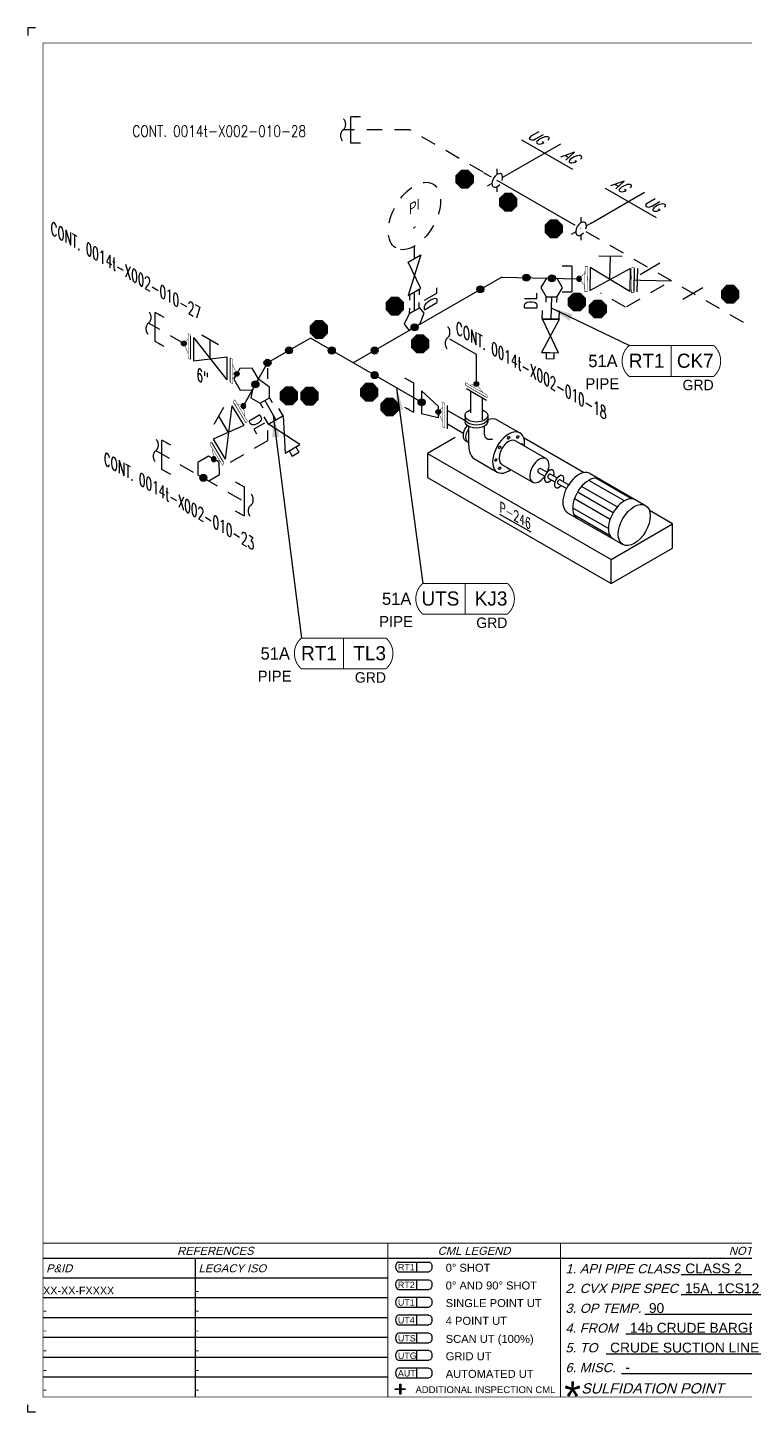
# Model space of a CAD drawing. Header units: inches. Extents: x 0.1 to 17.4, y 0.1 to 11.4.
# Drawn here: x 0.12 to 5.95, y 0.12 to 11.37 of the extents above; entities that cross this region are included whole.
import ezdxf
from ezdxf.enums import TextEntityAlignment as Align

# ---------------------------------------------------------------- set-up
doc = ezdxf.new("R2010")
doc.units = ezdxf.units.IN
doc.header["$MEASUREMENT"] = 0
doc.linetypes.add('HIDDEN', pattern=[0.375, 0.25, -0.125])
doc.linetypes.add('HIDDEN2', pattern=[0.1875, 0.125, -0.0625])
for name, color, linetype in [('3', 1, 'Continuous'), ('BORDER', 3, 'Continuous'), ('BORDERTEXT', 7, 'Continuous'), ('COMP', 1, 'Continuous'), ('Continuation', 7, 'Continuous'), ('DL', 20, 'Continuous'), ('EQUIP', 131, 'Continuous'), ('EQUIP-ANNO', 150, 'Continuous'), ('FITTINGS', 4, 'Continuous'), ('PART_PCML', 7, 'Continuous'), ('PART_SelectedCML_RT', 132, 'Continuous'), ('PART_SelectedCML_UT', 132, 'Continuous'), ('PIPE-ANNO', 150, 'HIDDEN2'), ('TEXT', 7, 'Continuous'), ('UNAS.PIPE', 251, 'Continuous'), ('WELD POINTS', 41, 'Continuous'), ('Welds', 7, 'Continuous')]:
    doc.layers.add(name, color=color, linetype=linetype)
doc.layers.add('PIPE', color=7, linetype='Continuous', lineweight=30)
doc.styles.add('CMLPAS', font='')
doc.styles.add('FEASStandard', font='arial.ttf')
doc.styles.add('ISO00', font='romand.shx', dxfattribs={"width": 0.85, "height": 0.05})
doc.styles.add('ISO30', font='simplex.shx', dxfattribs={"width": 0.85, "oblique": 30, "height": 0.075})
doc.styles.add('PART_Standard', font='romans', dxfattribs={"width": 0.8, "height": 0.09})
doc.styles.add('Richmond', font='arial.ttf')
doc.styles.add('SIMPLEX', font='ROMANS')
doc.styles.get("Standard").update_dxf_attribs({"font": 'arial.ttf'})
doc.styles.get('CMLPAS').set_extended_font_data('Cordia New')
doc.dimstyles.new('Richmond', dxfattribs={"dimtxt": 0.18, "dimasz": 0.18, "dimexe": 0.18, "dimexo": 0.0625, "dimgap": 0.09, "dimtad": 0, "dimtih": 1, "dimtoh": 1, "dimdec": 4, "dimzin": 0, "dimdsep": 46, "dimtxsty": 'Richmond', "dimcen": 0.09, "dimadec": 0, "dimazin": 0, "dimtfac": 1, "dimtdec": 4, "dimtofl": 0, "dimtmove": 0, "dimatfit": 3, "dimfxl": 1, "dimtolj": 1, "dimtzin": 0, "dimarcsym": 0})
doc.dimstyles.get("Standard").update_dxf_attribs({"dimtxt": 0.18, "dimasz": 0.18, "dimexe": 0.18, "dimexo": 0.0625, "dimgap": 0.09, "dimtad": 0, "dimtih": 1, "dimtoh": 1, "dimdec": 4, "dimzin": 0, "dimdsep": 46, "dimtxsty": 'Standard', "dimcen": 0.09, "dimadec": 0, "dimazin": 0, "dimtfac": 1, "dimtdec": 4, "dimtofl": 0, "dimtmove": 0, "dimatfit": 3, "dimfxl": 1, "dimtolj": 1, "dimtzin": 0, "dimarcsym": 0})

# ---------------------------------------------------------------- blocks, each defined once
blk = doc.blocks.new('Border')
h = blk.add_hatch(color=256)
h.dxf.hatch_style = 1
h.paths.add_polyline_path([(3.147, 0.317), (3.11, 0.317), (3.11, 0.31), (3.147, 0.31), (3.147, 0.273), (3.154, 0.273), (3.154, 0.31), (3.191, 0.31), (3.191, 0.317), (3.154, 0.317), (3.154, 0.354), (3.147, 0.354)])
blk.add_line((5.432, 1.244), (7.435, 1.244))
for points in [[(5.43, 1.083), (7.435, 1.083)], [(5.136, 0.922), (7.435, 0.922)], [(4.982, 0.762), (7.435, 0.762)], [(4.822, 0.601), (7.435, 0.601)], [(3.147, 0.317), (3.147, 0.354), (3.154, 0.354), (3.154, 0.317)], [(4.947, 0.44), (7.435, 0.44)], [(3.147, 0.31), (3.11, 0.31), (3.11, 0.317), (3.147, 0.317)], [(3.154, 0.31), (3.154, 0.273), (3.147, 0.273), (3.147, 0.31)], [(3.154, 0.317), (3.191, 0.317), (3.191, 0.31), (3.154, 0.31)]]:
    blk.add_lwpolyline(points)
at = {"layer": 'BORDER'}
for p, q in [((7.5, 1.375), (0.25, 1.375)), ((1.487, 0.25), (1.487, 1.375)), ((1.487, 1.214), (0.25, 1.214)), ((3.048, 1.214), (1.487, 1.214)), ((1.487, 1.054), (0.25, 1.054)), ((3.048, 1.054), (1.487, 1.054)), ((1.487, 0.893), (0.25, 0.893)), ((3.048, 0.893), (1.487, 0.893)), ((1.487, 0.732), (0.25, 0.732)), ((3.048, 0.732), (1.487, 0.732)), ((1.487, 0.571), (0.25, 0.571)), ((3.048, 0.571), (1.487, 0.571)), ((1.487, 0.411), (0.25, 0.411)), ((3.048, 0.411), (1.487, 0.411))]:
    blk.add_line(p, q, dxfattribs=at)
at = {"layer": 'BORDER', "const_width": 0.005}
blk.add_lwpolyline([(0.25, 0.25), (17.25, 0.25), (17.25, 11.25), (0.25, 11.25)], close=True, dxfattribs=at)
at = {"layer": 'BORDER', "const_width": 0.00833}
for points in [[(17.25, 1.5), (0.25, 1.5)], [(3.048, 0.25), (3.048, 1.5)], [(4.45, 0.25), (4.45, 1.5)]]:
    blk.add_lwpolyline(points, dxfattribs=at)
at = {"layer": 'BORDERTEXT', "color": 7, "linetype": 'Continuous'}
for p, q in [((3.137, 1.346), (3.383, 1.346)), ((3.137, 1.267), (3.383, 1.267)), ((3.137, 1.202), (3.383, 1.202)), ((3.137, 1.123), (3.383, 1.123))]:
    blk.add_line(p, q, dxfattribs=at)
at = {"layer": 'BORDERTEXT'}
for p, q in [((3.283, 1.346), (3.283, 1.267)), ((3.283, 1.202), (3.283, 1.123)), ((3.283, 1.059), (3.283, 0.98)), ((3.283, 1.059), (3.283, 0.98)), ((3.283, 0.915), (3.283, 0.836)), ((3.283, 0.915), (3.283, 0.836)), ((3.283, 0.768), (3.283, 0.689)), ((3.283, 0.768), (3.283, 0.689)), ((3.283, 0.626), (3.283, 0.548)), ((3.283, 0.626), (3.283, 0.548)), ((3.283, 0.483), (3.283, 0.405)), ((3.283, 0.483), (3.283, 0.405))]:
    blk.add_line(p, q, dxfattribs=at)
at = {"layer": 'BORDERTEXT', "color": 7}
for p, q in [((3.383, 1.059), (3.137, 1.059)), ((3.137, 0.98), (3.383, 0.98)), ((3.383, 0.915), (3.137, 0.915)), ((3.137, 0.836), (3.383, 0.836)), ((3.383, 0.768), (3.137, 0.768)), ((3.137, 0.689), (3.383, 0.689)), ((3.383, 0.626), (3.137, 0.626)), ((3.137, 0.548), (3.383, 0.548)), ((3.383, 0.483), (3.137, 0.483)), ((3.137, 0.405), (3.383, 0.405))]:
    blk.add_line(p, q, dxfattribs=at)
at = {"layer": 'BORDERTEXT'}
for centre in [(3.137, 1.307), (3.137, 1.163), (3.137, 1.02), (3.137, 0.876), (3.137, 0.729), (3.137, 0.587), (3.137, 0.444)]:
    blk.add_ellipse(centre, major_axis=(0, -0.0394), ratio=0.624439, start_param=3.141593, end_param=6.283185, dxfattribs=at)
at = {"layer": 'BORDERTEXT', "extrusion": (0, 0, -1)}
for centre in [(3.383, 1.307), (3.383, 1.163), (3.383, 1.02), (3.383, 0.876), (3.383, 0.729), (3.383, 0.587), (3.383, 0.444)]:
    blk.add_ellipse(centre, major_axis=(0, -0.0394), ratio=0.624439, start_param=3.141593, end_param=6.283185, dxfattribs=at)
at = {"layer": 'BORDERTEXT', "style": 'FEASStandard', "oblique": 15}
for s, p in [('REFERENCES', (1.649, 1.437)), ('CML LEGEND', (3.749, 1.437)), ('NOTES', (5.975, 1.437))]:
    blk.add_text(s, height=0.065, dxfattribs=at).set_placement(p, align=Align.MIDDLE)
for s, p in [('P&ID', (0.275, 1.295)), ('LEGACY ISO', (1.512, 1.295))]:
    blk.add_text(s, height=0.065, dxfattribs=at).set_placement(p, align=Align.MIDDLE_LEFT)
at = {"layer": 'BORDERTEXT', "style": 'FEASStandard'}
for s, height, p in [('RT1', 0.0518, (3.131, 1.279)), ('0%%D SHOT', 0.0648, (3.519, 1.267)), ('RT2', 0.0518, (3.131, 1.135)), ('0%%D AND 90%%D SHOT', 0.0648, (3.519, 1.123)), ('UT1', 0.0518, (3.131, 0.992)), ('SINGLE POINT UT', 0.0648, (3.519, 0.98)), ('4 POINT UT', 0.0648, (3.519, 0.836)), ('UT4', 0.0518, (3.131, 0.847)), ('UTS', 0.0518, (3.131, 0.701)), ('SCAN UT (100%%%)', 0.0648, (3.519, 0.689)), ('UTG', 0.0518, (3.131, 0.559)), ('GRID UT', 0.0648, (3.519, 0.548)), ('AUT', 0.0518, (3.131, 0.416)), ('AUTOMATED UT', 0.0648, (3.519, 0.405)), ('ADDITIONAL INSPECTION CML', 0.055, (3.274, 0.281))]:
    blk.add_text(s, height=height, dxfattribs=at).set_placement(p)
at = {"layer": 'BORDERTEXT', "style": 'FEASStandard', "oblique": 15}
for s, height, p in [('1. API PIPE CLASS', 0.075, (4.491, 1.254)), ('2. CVX PIPE SPEC', 0.075, (4.491, 1.094)), ('3. OP TEMP.', 0.075, (4.491, 0.933)), ('4. FROM ', 0.075, (4.491, 0.772)), ('5. TO ', 0.075, (4.491, 0.612)), ('6. MISC. ', 0.075, (4.491, 0.451)), ('SULFIDATION POINT', 0.08333, (4.619, 0.278))]:
    blk.add_text(s, height=height, dxfattribs=at).set_placement(p)
at = {"layer": 'BORDERTEXT', "insert": (4.481, 0.378), "char_height": 0.25, "attachment_point": 1, "style": 'FEASStandard'}
blk.add_mtext('*', dxfattribs=at)
blk = doc.blocks.new('BORDER TEXT')
at = {"layer": 'BORDERTEXT'}
for tag, p, height, style in [('API_PIPE_CLASS', (5.464, 1.254), 0.08, 'Richmond'), ('MATERIAL1', (12.263, 1.211), 0.08, 'Richmond'), ('P&ID_#1', (0.25, 1.083), 0.0625, 'FEASStandard'), ('LINE_#1', (1.487, 1.083), 0.0625, 'FEASStandard'), ('CVX_PIPE_SPEC', (5.462, 1.093), 0.08, 'Richmond'), ('OP_TEMP', (5.169, 0.932), 0.08, 'Richmond'), ('MATERIAL2', (12.263, 1.04), 0.08, 'Richmond'), ('P&ID_#2', (0.25, 0.922), 0.0625, 'FEASStandard'), ('LINE_#2', (1.487, 0.922), 0.0625, 'FEASStandard'), ('MATERIAL3', (12.263, 0.868), 0.08, 'Richmond'), ('P&ID_#3', (0.25, 0.762), 0.0625, 'FEASStandard'), ('LINE_#3', (1.487, 0.762), 0.0625, 'FEASStandard'), ('FROM', (5.015, 0.772), 0.08, 'Richmond'), ('TO', (4.854, 0.611), 0.08, 'Richmond'), ('MATERIAL4', (12.263, 0.696), 0.08, 'Richmond'), ('P&ID_#4', (0.25, 0.601), 0.0625, 'FEASStandard'), ('LINE_#4', (1.487, 0.601), 0.0625, 'FEASStandard'), ('MATERIAL5', (12.263, 0.525), 0.08, 'Richmond'), ('P&ID_#5', (0.25, 0.44), 0.0625, 'FEASStandard'), ('LINE_#5', (1.487, 0.44), 0.0625, 'FEASStandard'), ('MISC', (4.979, 0.451), 0.08, 'Richmond'), ('INSULATION', (12.928, 0.414), 0.0625, 'FEASStandard'), ('P&ID_#6', (0.25, 0.28), 0.0625, 'FEASStandard'), ('LINE_#6', (1.487, 0.28), 0.0625, 'FEASStandard'), ('PWHT', (12.928, 0.281), 0.0625, 'FEASStandard')]:
    blk.add_attdef(tag, p, '', height=height, dxfattribs=dict(at, style=style))
at = {"layer": 'BORDERTEXT', "style": 'FEASStandard'}
for tag, p in [('DR.BY', (11.075, 0.562)), ('DR.BY_DATE', (11.95, 0.562)), ('CHK_BY', (11.075, 0.354)), ('CHK._BY_DATE', (11.95, 0.354))]:
    blk.add_attdef(tag, text='', height=0.1, dxfattribs=at).set_placement(p, align=Align.MIDDLE_CENTER)
at = {"layer": 'BORDERTEXT', "style": 'PART_Standard', "width": 0.8}
for tag, p in [('PLANT_NUMBER', (13.938, 0.384)), ('SYSTEM_NUMBER', (14.812, 0.384)), ('CIRCUIT_NUMBER', (15.688, 0.384)), ('SHEET_NUMBER', (16.5, 0.384)), ('REVISION', (17.062, 0.384))]:
    blk.add_attdef(tag, text='', height=0.15, dxfattribs=at).set_placement(p, align=Align.MIDDLE_CENTER)
blk = doc.blocks.new('3_VALVE_FLANGE_GATE_00')
at = {"color": 0, "linetype": 'ByBlock', "lineweight": -2}
blk.add_line((-0.094, 0.188), (0.094, 0.188), dxfattribs=at)
blk.add_wipeout([(-0.195, -0.094), (-0.162, -0.094), (0, 0), (0.162, -0.094), (0.195, -0.094), (0.195, 0.094), (0.162, 0.094), (0, 0), (-0.162, 0.094), (-0.195, 0.094)], dxfattribs=at)
for p, q in [((0, 0), (0, 0.188)), ((-0.195, 0.094), (-0.195, -0.094)), ((-0.162, 0.094), (-0.162, -0.094)), ((-0.162, -0.094), (0.162, 0.094)), ((0.162, -0.094), (-0.162, 0.094)), ((0.162, 0.094), (0.162, -0.094)), ((0.195, 0.094), (0.195, -0.094))]:
    blk.add_line(p, q, dxfattribs=at)
blk = doc.blocks.new('Pmp-11d')
for p, q in [((-0.092, 0), (-0.092, -0.05)), ((0.092, 0), (0.092, -0.05)), ((-0.064, -0.088), (-0.064, -0.15)), ((0.064, -0.088), (0.064, -0.15)), ((0.167, -0.035), (0.354, -0.142)), ((-0.064, -0.22), (-0.087, -0.206)), ((0.317, -0.206), (0.567, -0.35)), ((-0.016, -0.353), (0.17, -0.46)), ((0.207, -0.397), (0.457, -0.541)), ((0.521, -0.43), (0.575, -0.461)), ((0.503, -0.462), (0.557, -0.493)), ((0.583, -0.508), (0.637, -0.539)), ((0.601, -0.476), (0.655, -0.507)), ((0.663, -0.554), (0.732, -0.594)), ((0.681, -0.522), (0.75, -0.562)), ((1.202, -0.694), (0.912, -0.527)), ((0.924, -0.471), (1.374, -0.731)), ((1.26, -0.676), (0.97, -0.509)), ((1.11, -0.791), (0.82, -0.624)), ((1.144, -0.743), (0.854, -0.576)), ((1.072, -0.919), (0.782, -0.752)), ((1.086, -0.844), (0.796, -0.677)), ((0.74, -0.79), (1.19, -1.049)), ((1.086, -0.978), (0.796, -0.811))]:
    blk.add_line(p, q)
at = {"flags": 128}
for points in [[(-0.064, -0.15), (-0.065, -0.158), (-0.065, -0.165), (-0.065, -0.171), (-0.065, -0.177), (-0.065, -0.183), (-0.065, -0.188), (-0.065, -0.192), (-0.065, -0.196), (-0.065, -0.2), (-0.064, -0.204), (-0.064, -0.207), (-0.064, -0.21), (-0.064, -0.213), (-0.064, -0.215), (-0.064, -0.218), (-0.064, -0.22), (-0.064, -0.222), (-0.064, -0.224), (-0.064, -0.226), (-0.064, -0.229), (-0.064, -0.231), (-0.064, -0.233), (-0.063, -0.235), (-0.063, -0.237), (-0.063, -0.24), (-0.063, -0.242), (-0.063, -0.245), (-0.062, -0.248), (-0.062, -0.25), (-0.062, -0.253), (-0.061, -0.256), (-0.061, -0.26), (-0.061, -0.263), (-0.06, -0.266), (-0.06, -0.27), (-0.059, -0.274), (-0.058, -0.278), (-0.058, -0.282), (-0.057, -0.286), (-0.056, -0.29), (-0.055, -0.294), (-0.054, -0.298), (-0.052, -0.302), (-0.051, -0.307), (-0.049, -0.312), (-0.046, -0.317), (-0.043, -0.323), (-0.04, -0.329)], [(0.064, -0.15), (0.066, -0.157), (0.067, -0.163), (0.069, -0.168), (0.07, -0.172), (0.072, -0.175), (0.073, -0.177), (0.075, -0.179), (0.077, -0.181), (0.078, -0.182), (0.08, -0.183), (0.081, -0.185), (0.083, -0.186), (0.084, -0.187), (0.086, -0.188), (0.087, -0.188), (0.089, -0.189), (0.09, -0.19), (0.092, -0.19), (0.094, -0.191), (0.096, -0.192), (0.098, -0.192), (0.1, -0.192), (0.102, -0.193), (0.104, -0.193), (0.106, -0.193), (0.108, -0.193), (0.11, -0.193), (0.113, -0.193), (0.117, -0.193), (0.121, -0.192), (0.126, -0.191), (0.133, -0.19)]]:
    blk.add_lwpolyline(points, dxfattribs=at)
at = {"extrusion": (0, 0, -1)}
for centre, major_axis, start_param, end_param in [((0, 0), (0.0921, 0), 4.98728, 10.720684), ((-0.041, -0.127), (-0.0461, -0.0798), 0, 1.814541), ((0, -0.025), (0.0921, 0), 6.282049, 9.424778), ((0, -0.05), (0.0921, 0), 6.282049, 9.424778), ((-0.019, -0.139), (-0.0461, -0.0798), 0, 1.581709)]:
    blk.add_ellipse(centre, major_axis=major_axis, ratio=0.57735, start_param=start_param, end_param=end_param, dxfattribs=at)
for centre, major_axis, start_param, end_param in [((0.076, -0.194), (0.092, 0.159), 6.283185, 6.941256), ((0.262, -0.301), (0.092, 0.159), 5.35589, 10.352073), ((0.262, -0.301), (0.0551, 0.0955), 0, 3.141593), ((0.076, -0.194), (0.092, 0.159), 9.07169, 9.424778), ((0.366, -0.241), (0.0061, 0.0106), 5.253068, 7.313302), ((0.512, -0.446), (0.0551, 0.0955), 4.890843, 10.817121), ((0.262, -0.421), (0.0061, 0.0106), 2.111476, 4.17171), ((0.512, -0.446), (0.0092, 0.0159), 0, 3.141593), ((0.592, -0.492), (0.0276, 0.0477), 5.052226, 10.655737), ((0.832, -0.63), (0.092, 0.159), 0, 3.141593), ((0.592, -0.492), (0.0092, 0.0159), 0, 3.141593), ((0.672, -0.538), (0.0276, 0.0477), 5.052226, 10.655737), ((0.672, -0.538), (0.0092, 0.0159), 0, 3.141593), ((0.912, -0.677), (0.092, 0.159), 0, 3.141593), ((1.202, -0.844), (0.092, 0.159), 0, 3.141593)]:
    blk.add_ellipse(centre, major_axis=major_axis, ratio=0.57735, start_param=start_param, end_param=end_param)
for centre, major_axis in [((0.262, -0.181), (0.0061, 0.0106)), ((0.336, -0.174), (0.0061, 0.0106)), ((0.189, -0.259), (0.0061, 0.0106)), ((0.158, -0.361), (0.0061, 0.0106)), ((0.189, -0.429), (0.0061, 0.0106)), ((1.282, -0.89), (0.092, 0.159))]:
    blk.add_ellipse(centre, major_axis=major_axis, ratio=0.57735)
blk.add_point((0, 0))
blk.add_point((0, 0))
blk = doc.blocks.new('AM9A04')
at = {"linetype": 'Continuous', "const_width": 0.01}
blk.add_lwpolyline([(0, -0.289), (0, 0.289), (-0.05, 0.318), (-0.05, -0.26)], close=True, dxfattribs=at)
at = {"const_width": 0.01}
blk.add_lwpolyline([(-0.05, -0.144), (-0.15, 0.087), (-0.05, 0.202)], dxfattribs=at)
blk = doc.blocks.new('A09')
at = {"layer": 'Welds'}
h = blk.add_hatch(color=256, dxfattribs=at)
h.dxf.hatch_style = 1
h.paths.add_polyline_path([(-0.03, 0, 1), (0.03, 0, 1)])
blk.add_circle((0, 0), 0.03, dxfattribs=at)
blk = doc.blocks.new('*U27')
blk.add_wipeout([(-0.022, -0.004), (-0.022, -0.107), (0.012, -0.107), (0.059, -0.004), (0.012, 0.099), (-0.022, 0.099)]).dxf.layer = 'COMP'
at = {"layer": 'COMP', "linetype": 'Continuous', "const_width": 0.00347}
blk.add_lwpolyline([(0.01, -0.106), (0.01, 0.1), (-0.01, 0.1), (-0.01, -0.106)], close=True, dxfattribs=at)
blk.add_lwpolyline([(0.01, -0.055), (0.057, -0.003), (0.01, 0.049)], dxfattribs=at)
at = {"layer": '3', "xscale": 0.65, "yscale": 0.65, "zscale": 0.65}
blk.add_blockref('A09', (0.057, -0.003), dxfattribs=at)
blk = doc.blocks.new('2_WELD_SINGLE_00')
at = {"linetype": 'ByBlock', "lineweight": -2}
h = blk.add_hatch(color=0, dxfattribs=at)
edge = h.paths.add_edge_path()
edge.add_arc((0, 0), 0.0143, 0, 360)
at = {"color": 0, "linetype": 'ByBlock', "lineweight": -2}
blk.add_circle((0, 0), 0.0143, dxfattribs=at)
blk = doc.blocks.new('*U46')
at = {"layer": 'WELD POINTS'}
for p, xscale, yscale, rotation in [((0.201, -0.005), 2, 2, 88.7109062789669), ((-0.174, -0.1), 1.999999999999999, 1.999999999999999, 29.99999999999994)]:
    blk.add_blockref('2_WELD_SINGLE_00', p, dxfattribs=dict(at, xscale=xscale, yscale=yscale, rotation=rotation))
blk = doc.blocks.new('O-let 5')
at = {"layer": 'FITTINGS', "linetype": 'Continuous'}
for p, q in [((-0.05, 0), (-0.101, -0.087)), ((0.05, 0), (-0.05, 0)), ((0.101, -0.087), (0.05, 0)), ((-0.101, -0.087), (-0.05, -0.174)), ((0.05, -0.174), (0.101, -0.087)), ((-0.05, -0.174), (0.05, -0.174))]:
    blk.add_line(p, q, dxfattribs=at)
blk = doc.blocks.new('Bleeder Valve 7')
at = {"layer": 'FITTINGS', "linetype": 'ByBlock'}
for p, q in [((-0.0594, 0), (0.0594, 0.2338)), ((0.0004, 0.2338), (-0.0587, 0.2338)), ((-0.0587, 0.2338), (0.0594, 0)), ((0.0594, 0.2338), (0.0004, 0.2338)), ((0.0594, 0), (-0.0594, 0))]:
    blk.add_line(p, q, dxfattribs=at)
at = {"layer": 'FITTINGS'}
for p, q in [((-0.0264, 0.2338), (-0.0264, 0.277)), ((0.0272, 0.277), (-0.0264, 0.277)), ((0.0272, 0.2338), (0.0272, 0.277))]:
    blk.add_line(p, q, dxfattribs=at)
blk = doc.blocks.new('3_Bleeder_00')
at = {"layer": 'PIPE', "linetype": 'Continuous'}
blk.add_line((0, 0.0981), (0, 0.2158), dxfattribs=at)
for name, p, xscale, yscale, zscale in [('Bleeder Valve 7', (0.0007, 0.2158), 0.75, 0.75, 0.75), ('O-let 5', (0, 0.0981), 0.5625, 0.5625, 0.5625)]:
    blk.add_blockref(name, p, dxfattribs=dict(xscale=xscale, yscale=yscale, zscale=zscale))
blk = doc.blocks.new('2_SOCKET_SINGLE_00')
at = {"color": 0, "linetype": 'ByBlock', "lineweight": -2}
for p, q in [((0, -0.125), (0, 0.125)), ((0, 0.125), (0.125, 0.125)), ((0, -0.125), (0.125, -0.125))]:
    blk.add_line(p, q, dxfattribs=at)
blk = doc.blocks.new('DL_Vert_00')
at = {"layer": 'DL', "style": 'ISO00', "width": 0.85}
blk.add_text('DL', height=0.1, rotation=90, dxfattribs=at).set_placement((0, 0))
blk = doc.blocks.new('O-let 1')
at = {"layer": 'FITTINGS', "linetype": 'ByBlock'}
for p, q in [((-0.044, -0.025), (0.044, 0.025)), ((0.083, -0.026), (0.044, 0.025)), ((-0.044, -0.025), (-0.077, -0.115)), ((-0.043, -0.16), (0.044, -0.11)), ((0.044, -0.11), (0.083, -0.026)), ((-0.077, -0.115), (-0.043, -0.16))]:
    blk.add_line(p, q, dxfattribs=at)
blk = doc.blocks.new('2_SOCKET_SINGLE_30')
at = {"color": 0, "linetype": 'ByBlock', "lineweight": -2}
for p, q in [((0, 0.063), (0.054, 0.094)), ((0, 0.063), (0, -0.063)), ((0, -0.063), (0.054, -0.031))]:
    blk.add_line(p, q, dxfattribs=at)
blk = doc.blocks.new('1_ID-BUBBLE_INSTRUMENT_30')
at = {"color": 0, "linetype": 'ByBlock', "lineweight": -2}
blk.add_ellipse((0, 0), major_axis=(-0.15, -0.26), ratio=0.57735, dxfattribs=at)
at = {"color": 0, "linetype": 'ByBlock', "lineweight": -2, "oblique": 30}
for tag, p in [('INST.TYPE', (-0.019, 0.067)), ('NUM', (-0.019, -0.094))]:
    blk.add_attdef(tag, text='', height=0.075, rotation=30, dxfattribs=at).set_placement(p, align=Align.MIDDLE_CENTER)
blk = doc.blocks.new('DL_Vert_330')
at = {"layer": 'DL', "style": 'ISO30', "oblique": 330, "width": 0.85}
blk.add_text('DL', height=0.1, rotation=90, dxfattribs=at).set_placement((0, 0))
blk = doc.blocks.new('*U47')
at = {"layer": 'WELD POINTS'}
for p, xscale, yscale, rotation in [((-0.174, 0.1), 1.999999999999999, 1.999999999999999, 329.9999999999999), ((0.174, 0.1), 2, 2, 120.0000000000002)]:
    blk.add_blockref('2_WELD_SINGLE_00', p, dxfattribs=dict(at, xscale=xscale, yscale=yscale, rotation=rotation))
blk = doc.blocks.new('*U48')
at = {"layer": 'WELD POINTS', "xscale": 1.999999999999999, "yscale": 1.999999999999999}
for p, rotation in [((-0.174, -0.1), 29.99999999999994), ((0.174, -0.1), 59.99999999999983)]:
    blk.add_blockref('2_WELD_SINGLE_00', p, dxfattribs=dict(at, rotation=rotation))
blk = doc.blocks.new('3_VALVE_FLANGE_GATE_30')
at = {"color": 0, "linetype": 'ByBlock', "lineweight": -2}
blk.add_wipeout([(-0.162, -0.187), (-0.135, -0.172), (0, 0), (0.135, -0.016), (0.162, 0), (0.162, 0.187), (0.135, 0.172), (0, 0), (-0.135, 0.016), (-0.162, 0)], dxfattribs=at)
for p, q in [((0.135, 0.172), (-0.135, -0.172)), ((0.068, 0.195), (-0.068, 0.117)), ((0, 0), (0, 0.156)), ((0.135, 0.172), (0.135, -0.016)), ((0.162, 0.187), (0.162, 0)), ((-0.162, 0), (-0.162, -0.187)), ((-0.135, 0.016), (-0.135, -0.172)), ((0.135, -0.016), (-0.135, 0.016))]:
    blk.add_line(p, q, dxfattribs=at)
blk = doc.blocks.new('*U16')
blk.add_wipeout([(0.052, -0.03), (0.017, -0.07), (0.017, -0.11), (0, -0.1), (0, 0.1), (0.017, 0.09), (0.017, 0.05)]).dxf.layer = 'COMP'
at = {"layer": '3', "xscale": 0.65, "yscale": 0.65, "zscale": 0.65}
blk.add_blockref('A09', (0.052, -0.03), dxfattribs=at)
at = {"layer": 'COMP', "xscale": 0.3466300616258731, "yscale": 0.3466300616258731, "zscale": 0.3466300616258731, "rotation": 180}
blk.add_blockref('AM9A04', (0, 0), dxfattribs=at)
blk = doc.blocks.new('1_BREAK-PIPE_PIPE_00')
at = {"color": 0, "linetype": 'ByBlock', "lineweight": -2}
for centre, major_axis in [((0.03, -0.092), (0, 0.101)), ((-0.03, 0.092), (0, -0.101))]:
    blk.add_ellipse(centre, major_axis=major_axis, ratio=0.711978, start_param=0.427466, end_param=3.141593, dxfattribs=at)
blk = doc.blocks.new('1_Tilde_00')
at = {"layer": 'PIPE-ANNO', "xscale": -0.5000000000000001, "yscale": 0.5, "zscale": 0.5}
blk.add_blockref('1_BREAK-PIPE_PIPE_00', (0, 0), dxfattribs=at)
blk = doc.blocks.new('1_Text_330')
at = {"layer": 'TEXT', "style": 'PART_Standard', "oblique": 330, "width": 0.8}
blk.add_attdef('3/4"', (0, 0), '', height=0.09, rotation=330, dxfattribs=at)
blk = doc.blocks.new('2_REDUCER_THREAD_CONCENTRIC_30')
at = {"color": 0, "linetype": 'ByBlock', "lineweight": -2}
blk.add_wipeout([(0.068, 0.086), (-0.068, 0.055), (-0.068, -0.133), (0.068, -0.008)], dxfattribs=at)
for p, q in [((0.068, 0.086), (-0.068, 0.055)), ((-0.068, -0.133), (-0.068, 0.055)), ((0.068, -0.008), (0.068, 0.086)), ((0.068, -0.008), (-0.068, -0.133))]:
    blk.add_line(p, q, dxfattribs=at)
blk = doc.blocks.new('1_Cont_330')
at = {"layer": 'Continuation', "style": 'PART_Standard', "oblique": 330, "width": 0.8}
blk.add_attdef('CONT.', (0, 0), '', height=0.09, rotation=330, dxfattribs=at)
blk = doc.blocks.new('AG UG SYMBOL')
blk.add_wipeout([(0, 0), (-0.032, -0.055), (0.032, -0.055)]).dxf.layer = 'FITTINGS'
at = {"layer": 'FITTINGS', "linetype": 'ByBlock', "lineweight": -2}
for p, q in [((-0.081, 0.047), (-0.043, 0.025)), ((0.081, 0.047), (0.043, 0.025)), ((-0.043, -0.025), (-0.081, -0.047)), ((0.043, -0.025), (0.081, -0.047))]:
    blk.add_line(p, q, dxfattribs=at)
at = {"layer": 'FITTINGS'}
blk.add_ellipse((0, 0), major_axis=(-0.0612, 0), ratio=0.57735, start_param=5.03414, end_param=10.673824, dxfattribs=at)
blk = doc.blocks.new('*U69')
at = {"layer": 'PIPE-ANNO', "linetype": 'Continuous'}
for p, q in [((0.087, 0.05), (0.52, 0.3)), ((0.202, 0.333), (0.616, 0.095))]:
    blk.add_line(p, q, dxfattribs=at)
at = {"layer": 'TEXT', "style": 'PART_Standard', "oblique": 30, "width": 0.8}
blk.add_attdef('SPEC_2_30/30', text='', height=0.09, rotation=330, dxfattribs=at).set_placement((0.621, 0.134), align=Align.RIGHT)
blk.add_attdef('SPEC_1_30/30', (0.242, 0.353), '', height=0.09, rotation=330, dxfattribs=at)
blk = doc.blocks.new('PART_PCML')
blk.add_hatch(color=0).paths.add_polyline_path([(-0.07, -0.029), (-0.029, -0.07), (0.029, -0.07), (0.07, -0.029), (0.07, 0.029), (0.029, 0.07), (-0.029, 0.07), (-0.07, 0.029)])
at = {"color": 7, "const_width": 0.009}
blk.add_lwpolyline([(-0.07, 0.029), (-0.029, 0.07), (0.029, 0.07), (0.07, 0.029), (0.07, -0.029), (0.029, -0.07), (-0.029, -0.07), (-0.07, -0.029), (-0.07, 0.029), (-0.029, 0.07)], dxfattribs=at)
at = {"color": 18, "true_color": 0x000000}
blk.add_lwpolyline([(-0.029, 0.07), (-0.07, 0.029), (-0.07, -0.029), (-0.029, -0.07), (0.029, -0.07), (0.07, -0.029), (0.07, 0.029), (0.029, 0.07)], close=True, dxfattribs=at)
at = {"color": 7, "true_color": 0xffffff, "style": 'SIMPLEX', "width": 0.8, "flags": 1}
for tag, p in [('CIRCUIT', (-0.094, 0.089)), ('DM', (-0.053, -0.133)), ('TYPE', (-0.075, -0.204))]:
    blk.add_attdef(tag, p, '', height=0.0586, dxfattribs=at)
at = {"color": 7, "true_color": 0xffffff, "style": 'SIMPLEX', "width": 0.8}
blk.add_attdef('DMDISP', text='', height=0.0586, dxfattribs=at).set_placement((0, 0), align=Align.MIDDLE_CENTER)
blk = doc.blocks.new('CMLPAS')
at = {"const_width": 0.008}
blk.add_lwpolyline([(0.063, 0.125, 0.454441), (0.063, -0.125), (0.75, -0.125, 0.454441), (0.75, 0.125)], format="xyb", close=True, dxfattribs=at)
blk.add_lwpolyline([(0.406, -0.125), (0.406, 0.125)], dxfattribs=at)
at = {"style": 'CMLPAS', "flags": 1}
for tag, p in [('STATE', (0.75, 0.623)), ('DL', (0.75, 0.482)), ('CIRCUIT', (0.75, 0.341)), ('SUBSINTERVAL(MONTHS)', (-0.025, -0.335)), ('OLD_ID', (0.75, -0.337)), ('OLD_NDE', (0.75, -0.478)), ('OLD_ENTY', (0.741, -0.636)), ('SIZE', (0.747, -0.761)), ('SPEC', (0.747, -0.902)), ('JUSTIFY', (0.747, -1.043)), ('COMMENTS', (0.747, -1.185)), ('OLD_ASSET', (0.75, -1.326)), ('SCHED', (0.737, -1.469)), ('NOM_THICK', (0.752, -1.61)), ('CORR_ALLOW', (0.763, -1.745)), ('TML_STATUS', (0.772, -1.878)), ('FLOW_ORDER', (0.778, -2.13))]:
    blk.add_attdef(tag, text='', height=0.1, dxfattribs=at).set_placement(p, align=Align.MIDDLE_RIGHT)
at = {"style": 'CMLPAS'}
for tag, height, p in [('CHILD', 0.25, (0.75, 0.269)), ('###', 0.115, (0.75, 0.002)), ('ACCESS', 0.085, (0.75, -0.195))]:
    blk.add_attdef(tag, text='', height=height, dxfattribs=at).set_placement(p, align=Align.MIDDLE_RIGHT)
at = {"color": 152, "style": 'CMLPAS'}
for tag, height, p in [('SPECIAL', 0.085, (0.405, 0.19)), ('DM-TYPE', 0.1, (-0.03, 0)), ('COMP', 0.09, (-0.017, -0.185))]:
    blk.add_attdef(tag, text='', height=height, dxfattribs=at).set_placement(p, align=Align.MIDDLE_RIGHT)
at = {"style": 'CMLPAS'}
blk.add_attdef('NDE', text='', height=0.115, dxfattribs=at).set_placement((0.206, 0.002), align=Align.MIDDLE_CENTER)
blk = doc.blocks.new('DL_0_UP')
at = {"layer": 'DL', "color": 20, "linetype": 'ByBlock', "ltscale": 0.8}
blk.add_line((0.053, 0), (-0.053, 0), dxfattribs=at)
at = {"layer": 'DL', "color": 20, "linetype": 'ByBlock', "ltscale": 0.7}
for points in [[(-0.053, 0.04), (-0.053, 0)], [(0.053, 0.04), (0.053, 0)]]:
    blk.add_leader(points, dimstyle='Richmond', override={"dimasz": 0.02, "dimgap": 0.09, "dimtad": 0}, dxfattribs=at)
blk = doc.blocks.new('*U80')
at = {"layer": 'DL', "xscale": 2, "yscale": 2, "zscale": 2, "rotation": 89.9999999999999}
blk.add_blockref('DL_0_UP', (-0.0625, 0), dxfattribs=at)
blk = doc.blocks.new('*U81')
at = {"layer": 'DL', "color": 20, "linetype": 'ByBlock', "ltscale": 0.7}
blk.add_line((-0.054, 0.15), (-0.054, -0.087), dxfattribs=at)
for points in [[(-0.126, 0.191), (-0.054, 0.15)], [(-0.126, -0.046), (-0.054, -0.087)]]:
    blk.add_leader(points, dimstyle='Richmond', override={"dimasz": 0.04, "dimgap": 0.09, "dimtad": 0}, dxfattribs=at)
blk = doc.blocks.new('*U97')
at = {"color": 20, "linetype": 'ByBlock', "ltscale": 0.7}
blk.add_line((0.054, -0.15), (0.054, 0.087), dxfattribs=at)
for points in [[(0.126, 0.046), (0.054, 0.087)], [(0.126, -0.191), (0.054, -0.15)]]:
    blk.add_leader(points, dimstyle='Richmond', override={"dimasz": 0.04, "dimgap": 0.09, "dimtad": 0}, dxfattribs=at)
blk = doc.blocks.new('*U98')
at = {"color": 20, "linetype": 'ByBlock', "ltscale": 0.7}
blk.add_line((-0.054, 0.15), (-0.054, -0.087), dxfattribs=at)
for points in [[(-0.126, 0.191), (-0.054, 0.15)], [(-0.126, -0.046), (-0.054, -0.087)]]:
    blk.add_leader(points, dimstyle='Richmond', override={"dimasz": 0.04, "dimgap": 0.09, "dimtad": 0}, dxfattribs=at)
blk = doc.blocks.new('*U99')
at = {"layer": 'DL', "xscale": 2, "yscale": 2, "zscale": 2, "rotation": 270.0000000000001}
blk.add_blockref('DL_0_UP', (0.0625, 0), dxfattribs=at)

msp = doc.modelspace()

# ---------------------------------------------------------------- linework, layer by layer
for p, q in [((0.125, 11.375), (0.125, 11.312)), ((0.187, 11.375), (0.125, 11.375)), ((0.125, 0.125), (0.125, 0.187)), ((0.187, 0.125), (0.125, 0.125))]:
    msp.add_line(p, q)
at = {"layer": 'EQUIP'}
for p, q in [((3.597, 8.046), (3.371, 7.916)), ((4.639, 7.76), (4.155, 8.039)), ((3.371, 7.916), (3.371, 7.719)), ((3.371, 7.916), (4.863, 7.055)), ((3.371, 7.719), (4.863, 6.858)), ((5.361, 7.343), (5.175, 7.451)), ((4.863, 7.055), (5.361, 7.343)), ((5.361, 7.146), (5.361, 7.343)), ((4.863, 6.858), (5.361, 7.146)), ((4.863, 6.858), (4.863, 7.055))]:
    msp.add_line(p, q, dxfattribs=at)
at = {"layer": 'EQUIP-ANNO', "linetype": 'HIDDEN2'}
for p, q in [((5.291, 9.282), (4.98, 9.103)), ((4.98, 9.103), (4.779, 9.219))]:
    msp.add_line(p, q, dxfattribs=at)
at = {"layer": 'FITTINGS', "linetype": 'ByBlock'}
for p, q in [((3.214, 9.47), (3.316, 9.53)), ((3.316, 9.53), (3.214, 9.198)), ((3.317, 9.257), (3.214, 9.47)), ((3.214, 9.198), (3.317, 9.257))]:
    msp.add_line(p, q, dxfattribs=at)
at = {"layer": 'FITTINGS', "linetype": 'ByBlock', "lineweight": -2}
for p, q in [((5.097, 9.371), (5.259, 9.465)), ((5.073, 9.23), (5.078, 9.418)), ((5.445, 9.17), (5.607, 9.264)), ((3.534, 8.116), (3.534, 8.304))]:
    msp.add_line(p, q, dxfattribs=at)
at = {"layer": 'FITTINGS', "linetype": 'Continuous'}
for p, q in [((2.088, 8.455), (1.999, 8.52)), ((2.088, 8.367), (2.088, 8.455))]:
    msp.add_line(p, q, dxfattribs=at)
at = {"layer": 'PIPE', "linetype": 'HIDDEN2'}
for p, q in [((3.938, 10.134), (3.822, 10.201)), ((10.224, 6.505), (4.618, 9.741))]:
    msp.add_line(p, q, dxfattribs=at)
at = {"layer": 'PIPE'}
for p, q in [((4.618, 9.741), (3.938, 10.134)), ((3.265, 9.5), (3.265, 9.6)), ((3.974, 9.349), (2.768, 8.652)), ((3.974, 9.349), (5.352, 9.318)), ((1.823, 8.564), (1.393, 8.809)), ((2.42, 8.853), (2.072, 8.652)), ((3.459, 8.253), (2.42, 8.853)), ((1.636, 7.869), (2.072, 8.652))]:
    msp.add_line(p, q, dxfattribs=at)
at = {"layer": 'PIPE', "linetype": 'Continuous'}
for p, q in [((3.265, 9.075), (3.265, 9.227)), ((2.05, 8.346), (2.141, 8.188))]:
    msp.add_line(p, q, dxfattribs=at)
at = {"layer": 'PIPE-ANNO'}
for p, q in [((2.072, 8.609), (2.072, 8.522)), ((2.072, 8.101), (2.072, 8.018)), ((2.072, 8.018), (1.747, 7.83))]:
    msp.add_line(p, q, dxfattribs=at)
at = {"layer": 'UNAS.PIPE', "linetype": 'HIDDEN2'}
for p, q in [((3.228, 10.544), (2.686, 10.544)), ((3.822, 10.201), (3.228, 10.544))]:
    msp.add_line(p, q, dxfattribs=at)
at = {"layer": 'UNAS.PIPE', "linetype": 'HIDDEN'}
for p, q in [((3.768, 8.72), (3.534, 8.855)), ((3.768, 8.48), (3.768, 8.72))]:
    msp.add_line(p, q, dxfattribs=at)

# ---------------------------------------------------------------- block references
at = {"layer": 'BORDER'}
msp.add_blockref('Border', (0, 0), dxfattribs=at)
at = {"layer": 'BORDERTEXT'}
ref = msp.add_blockref('BORDER TEXT', (0, 0), dxfattribs=at)
ref.add_attrib('MISC', '-', (4.979, 0.451), dxfattribs={"height": 0.08, "style": 'Richmond'})
ref.add_attrib('TO', 'CRUDE SUCTION LINE', (4.854, 0.611), dxfattribs={"height": 0.08, "style": 'Richmond'})
ref.add_attrib('FROM', '14b CRUDE BARGE TERMINAL, TK-807, TK-830, TK-831', (5.015, 0.772), dxfattribs={"height": 0.08, "style": 'Richmond'})
ref.add_attrib('OP_TEMP', '90', (5.169, 0.932), dxfattribs={"height": 0.08, "style": 'Richmond'})
ref.add_attrib('CVX_PIPE_SPEC', '15A, 1CS12', (5.462, 1.093), dxfattribs={"height": 0.08, "style": 'Richmond'})
ref.add_attrib('API_PIPE_CLASS', 'CLASS 2', (5.464, 1.254), dxfattribs={"height": 0.08, "style": 'Richmond'})
ref.add_attrib('LINE_#6', '-', (1.487, 0.28), dxfattribs={"height": 0.0625, "style": 'FEASStandard'})
ref.add_attrib('LINE_#5', '-', (1.487, 0.44), dxfattribs={"height": 0.0625, "style": 'FEASStandard'})
ref.add_attrib('LINE_#4', '-', (1.487, 0.601), dxfattribs={"height": 0.0625, "style": 'FEASStandard'})
ref.add_attrib('LINE_#3', '-', (1.487, 0.762), dxfattribs={"height": 0.0625, "style": 'FEASStandard'})
ref.add_attrib('LINE_#2', '-', (1.487, 0.922), dxfattribs={"height": 0.0625, "style": 'FEASStandard'})
ref.add_attrib('LINE_#1', '-', (1.487, 1.083), dxfattribs={"height": 0.0625, "style": 'FEASStandard'})
ref.add_attrib('P&ID_#6', '-', (0.25, 0.28), dxfattribs={"height": 0.0625, "style": 'FEASStandard'})
ref.add_attrib('P&ID_#5', '-', (0.25, 0.44), dxfattribs={"height": 0.0625, "style": 'FEASStandard'})
ref.add_attrib('P&ID_#4', '-', (0.25, 0.601), dxfattribs={"height": 0.0625, "style": 'FEASStandard'})
ref.add_attrib('P&ID_#3', '-', (0.25, 0.762), dxfattribs={"height": 0.0625, "style": 'FEASStandard'})
ref.add_attrib('P&ID_#2', '-', (0.25, 0.922), dxfattribs={"height": 0.0625, "style": 'FEASStandard'})
ref.add_attrib('P&ID_#1', 'XX-XX-FXXXX', (0.25, 1.083), dxfattribs={"height": 0.0625, "style": 'FEASStandard'})
at = {"layer": 'COMP', "xscale": 0.3466300616258731, "yscale": 0.3466300616258731, "zscale": 0.3466300616258731}
msp.add_blockref('AM9A04', (3.511, 8.223), dxfattribs=at)
at = {"layer": 'Continuation'}
ref = msp.add_blockref('1_Cont_330', (0.975, 10.489), dxfattribs=at)
ref.add_attrib('CONT.', 'CONT. 0014t-X002-010-28', (0.975, 10.489), dxfattribs={"height": 0.09, "style": 'PART_Standard', "width": 0.8})
msp.add_blockref('1_Cont_330', (0.31, 9.701), dxfattribs=at).add_auto_attribs({'CONT.': 'CONT. 0014t-X002-010-27'})
at = {"layer": 'DL'}
for name, p in [('*U99', (2.686, 10.544)), ('DL_Vert_330', (3.448, 9.127)), ('DL_Vert_00', (4.26, 9.083)), ('*U97', (1.106, 8.975)), ('*U81', (3.311, 8.339)), ('*U97', (1.161, 7.936)), ('*U98', (1.936, 7.495))]:
    msp.add_blockref(name, p, dxfattribs=at)
at = {"layer": 'EQUIP', "ltscale": 0.5}
msp.add_blockref('Pmp-11d', (3.768, 8.224), dxfattribs=at)
at = {"layer": 'FITTINGS'}
for name, p, xscale, yscale, zscale, rotation in [('3_Bleeder_00', (4.381, 9.339), 1.542777957453314, 1.542777957453314, 1.542777957453314, 178.7109062789661), ('2_SOCKET_SINGLE_30', (3.265, 9.227), -0.7131685043775329, 0.7131685043775329, 0.7131685043775329, 119.9952760451077), ('2_SOCKET_SINGLE_30', (3.265, 9.075), -0.713168504377533, 0.713168504377533, 0.713168504377533, 299.9952760451077), ('2_SOCKET_SINGLE_00', (4.377, 9.188), 0.3495549157099916, 0.3495549157099916, 0.3495549157099916, 268.7109062789661), ('2_SOCKET_SINGLE_00', (4.372, 9.007), 0.5501303242518113, 0.5501303242518113, 0.5501303242518113, 88.71563023404251), ('Bleeder Valve 7', (2.14, 8.188), 1.157083468089985, 1.157083468089985, 1.157083468089985, 209.9999999999999)]:
    msp.add_blockref(name, p, dxfattribs=dict(at, xscale=xscale, yscale=yscale, zscale=zscale, rotation=rotation))
at = {"layer": 'FITTINGS', "rotation": 180}
msp.add_blockref('O-let 1', (3.266, 8.94), dxfattribs=at)
at = {"layer": 'PART_PCML', "color": 13}
for p in [(3.673, 10.144), (4.396, 9.74), (5.829, 9.209), (3.106, 9.113), (2.49, 8.923), (3.311, 8.806), (2.246, 8.384), (2.897, 8.413)]:
    msp.add_blockref('PART_PCML', p, dxfattribs=at).add_auto_attribs({'DMDISP': '85A'})
at = {"layer": 'PART_PCML', "color": 96}
for p in [(4.755, 9.089), (2.413, 8.382), (3.064, 8.293)]:
    msp.add_blockref('PART_PCML', p, dxfattribs=at).add_auto_attribs({'DMDISP': '51A'})
at = {"layer": 'PART_SelectedCML_RT'}
for p, values in [((4.945, 8.667), {'###': 'CK7', 'NDE': 'RT1', 'DM-TYPE': '51A', 'COMP': 'PIPE', 'ACCESS': 'GRD'}), ((2.284, 6.291), {'###': 'TL3', 'NDE': 'RT1', 'DM-TYPE': '51A', 'COMP': 'PIPE', 'ACCESS': 'GRD'})]:
    msp.add_blockref('CMLPAS', p, dxfattribs=at).add_auto_attribs(values)
at = {"layer": 'PART_SelectedCML_UT'}
msp.add_blockref('CMLPAS', (3.27, 6.735), dxfattribs=at).add_auto_attribs({'###': 'KJ3', 'NDE': 'UTS', 'DM-TYPE': '51A', 'COMP': 'PIPE', 'ACCESS': 'GRD'})
at = {"layer": 'PIPE-ANNO', "xscale": -1}
for p in [(2.686, 10.544), (1.106, 8.975), (1.165, 7.939), (1.936, 7.495)]:
    msp.add_blockref('1_Tilde_00', p, dxfattribs=at)
at = {"layer": 'PIPE-ANNO'}
msp.add_blockref('1_ID-BUBBLE_INSTRUMENT_30', (3.265, 9.845), dxfattribs=at).add_auto_attribs({'INST.TYPE': 'PI', 'NUM': '-'})
at = {"layer": 'PIPE-ANNO', "xscale": -1, "rotation": 181.4387951089428}
msp.add_blockref('1_Tilde_00', (3.534, 8.855), dxfattribs=at)
at = {"layer": 'WELD POINTS'}
for name, p in [('*U46', (3.974, 9.349)), ('*U48', (2.42, 8.853)), ('*U47', (2.768, 8.652))]:
    msp.add_blockref(name, p, dxfattribs=at)
at = {"layer": 'WELD POINTS', "xscale": 2, "yscale": 2}
for p in [(4.381, 9.339), (3.266, 8.94), (2.072, 8.652), (2.942, 8.552), (1.974, 8.477)]:
    msp.add_blockref('2_WELD_SINGLE_00', p, dxfattribs=at)

# ---------------------------------------------------------------- texts
at = {"layer": 'EQUIP-ANNO', "style": 'ISO30', "oblique": 330, "width": 0.85}
msp.add_text('%%UP-246', height=0.075, rotation=330, dxfattribs=at).set_placement((3.957, 7.441))

# ---------------------------------------------------------------- leaders
at = {"layer": 'PART_SelectedCML_RT'}
for points in [[(4.375, 9.098), (5.011, 8.792)], [(2.118, 8.227), (2.347, 6.416)]]:
    msp.add_leader(points, dimstyle='Standard', dxfattribs=at)

# ---------------------------------------------------------------- next in the draw order: block references
at = {"layer": 'FITTINGS'}
for name, p, rotation in [('AG UG SYMBOL', (3.938, 10.134), 240.0000000000006), ('AG UG SYMBOL', (4.618, 9.741), 240.0000000000006), ('3_VALVE_FLANGE_GATE_30', (1.756, 8.086), 30.86610656957781)]:
    msp.add_blockref(name, p, dxfattribs=dict(at, rotation=rotation))
at = {"layer": 'FITTINGS', "xscale": -1, "rotation": 358.7109062789698}
msp.add_blockref('3_VALVE_FLANGE_GATE_00', (4.853, 9.329), dxfattribs=at)
at = {"layer": 'FITTINGS', "yscale": -1}
msp.add_blockref('2_REDUCER_THREAD_CONCENTRIC_30', (3.391, 8.292), dxfattribs=at)

# ---------------------------------------------------------------- next in the draw order: wipeouts: each hides what was drawn before it
msp.add_wipeout([(3.721, 8.245), (3.816, 8.19), (3.816, 8.366), (3.85, 8.346), (3.85, 8.373), (3.687, 8.467), (3.687, 8.44), (3.721, 8.421)]).dxf.layer = 'FITTINGS'

# ---------------------------------------------------------------- next in the draw order: hatches: boundary and pattern name
at = {"layer": 'Welds'}
h = msp.add_hatch(color=256, dxfattribs=at)
h.dxf.hatch_style = 1
h.paths.add_polyline_path([(3.478, 8.253, -1), (3.439, 8.253, -1)])

# ---------------------------------------------------------------- next in the draw order: linework, layer by layer
at = {"layer": 'COMP', "linetype": 'Continuous', "const_width": 0.00347}
msp.add_lwpolyline([(5.026, 9.222), (5.031, 9.428), (5.051, 9.427), (5.046, 9.222)], close=True, dxfattribs=at)
at = {"layer": 'FITTINGS', "linetype": 'ByBlock', "lineweight": -2}
for p, q in [((3.85, 8.373), (3.687, 8.467)), ((3.85, 8.346), (3.687, 8.44)), ((3.721, 8.421), (3.721, 8.245)), ((3.816, 8.366), (3.816, 8.19)), ((3.534, 8.265), (3.676, 8.183)), ((3.534, 8.155), (3.665, 8.079))]:
    msp.add_line(p, q, dxfattribs=at)
at = {"layer": 'Welds'}
msp.add_circle((3.459, 8.253), 0.0195, dxfattribs=at)

# ---------------------------------------------------------------- next in the draw order: block references
at = {"layer": 'COMP', "ltscale": 0.65, "xscale": -1}
for name, p, rotation in [('*U27', (4.659, 9.336), 358.7109062789266), ('*U16', (1.847, 8.249), 210.8661065695778), ('*U16', (1.665, 7.922), 30.86610656957778)]:
    msp.add_blockref(name, p, dxfattribs=dict(at, rotation=rotation))
at = {"layer": 'FITTINGS', "xscale": 0.5501303242518113, "yscale": 0.5501303242518113, "zscale": 0.5501303242518113, "rotation": 120.0047239550764}
msp.add_blockref('2_SOCKET_SINGLE_00', (2.14, 8.188), dxfattribs=at)
at = {"layer": 'PART_PCML', "color": 13}
msp.add_blockref('PART_PCML', (4.027, 9.957), dxfattribs=at).add_auto_attribs({'DMDISP': '85A'})
at = {"layer": 'PIPE-ANNO'}
for p, values in [((3.933, 10.131), {'SPEC_1_30/30': 'UG', 'SPEC_2_30/30': 'AG'}), ((4.613, 9.738), {'SPEC_1_30/30': 'AG', 'SPEC_2_30/30': 'UG'})]:
    msp.add_blockref('*U69', p, dxfattribs=at).add_auto_attribs(values)
at = {"layer": 'WELD POINTS', "xscale": 2, "yscale": 2}
msp.add_blockref('2_WELD_SINGLE_00', (3.323, 8.331), dxfattribs=at)

# ---------------------------------------------------------------- next in the draw order: leaders
at = {"layer": 'PART_SelectedCML_UT'}
msp.add_leader([(3.12, 8.449), (3.332, 6.86)], dimstyle='Standard', dxfattribs=at)

# ---------------------------------------------------------------- next in the draw order: linework, layer by layer
at = {"layer": 'FITTINGS', "linetype": 'Continuous'}
for p, q in [((1.999, 8.52), (1.95, 8.432)), ((1.95, 8.432), (1.936, 8.367)), ((1.936, 8.367), (2.012, 8.324)), ((2.012, 8.324), (2.088, 8.367))]:
    msp.add_line(p, q, dxfattribs=at)
at = {"layer": 'UNAS.PIPE', "linetype": 'HIDDEN2'}
msp.add_line((1.165, 7.939), (1.936, 7.495), dxfattribs=at)

# ---------------------------------------------------------------- next in the draw order: block references
at = {"layer": 'Continuation'}
msp.add_blockref('1_Cont_330', (0.742, 7.829), dxfattribs=at).add_auto_attribs({'CONT.': 'CONT. 0014t-X002-010-23'})
at = {"layer": 'DL'}
msp.add_blockref('*U80', (4.606, 9.334), dxfattribs=at)
at = {"layer": 'DL', "rotation": 209.9999999999999}
msp.add_blockref('DL_Vert_00', (1.915, 8.191), dxfattribs=at)
at = {"layer": 'FITTINGS'}
for p, rotation in [((1.974, 8.477), 240.8661065695761), ((1.551, 7.717), 150.8661065695771)]:
    msp.add_blockref('O-let 5', p, dxfattribs=dict(at, rotation=rotation))
at = {"layer": 'FITTINGS', "xscale": 0.3495549157099916, "yscale": 0.3495549157099916, "zscale": 0.3495549157099916, "rotation": 299.9999999999999}
msp.add_blockref('2_SOCKET_SINGLE_00', (2.05, 8.346), dxfattribs=at)
at = {"layer": 'PART_PCML', "color": 13}
msp.add_blockref('PART_PCML', (4.583, 9.146), dxfattribs=at).add_auto_attribs({'DMDISP': '85A'})
at = {"layer": 'WELD POINTS', "xscale": 2, "yscale": 2}
msp.add_blockref('2_WELD_SINGLE_00', (1.551, 7.717), dxfattribs=at)

# ---------------------------------------------------------------- next in the draw order: wipeouts: each hides what was drawn before it
msp.add_wipeout([(3.768, 8.48), (3.716, 8.47), (3.682, 8.49), (3.682, 8.47), (3.855, 8.37), (3.855, 8.39), (3.82, 8.41)]).dxf.layer = 'COMP'

# ---------------------------------------------------------------- next in the draw order: hatches: boundary and pattern name
at = {"layer": 'Welds'}
h = msp.add_hatch(color=256, dxfattribs=at)
h.dxf.hatch_style = 1
h.paths.add_polyline_path([(3.759, 8.463, -1), (3.778, 8.497, -1)])

# ---------------------------------------------------------------- next in the draw order: linework, layer by layer
msp.add_circle((3.768, 8.48), 0.0195, dxfattribs=at)

# ---------------------------------------------------------------- next in the draw order: block references
at = {"layer": 'COMP', "xscale": -0.3466300616258731, "yscale": 0.3466300616258731, "zscale": 0.3466300616258731, "rotation": 60.00000000000011}
msp.add_blockref('AM9A04', (3.768, 8.42), dxfattribs=at)
at = {"layer": 'Continuation'}
msp.add_blockref('1_Cont_330', (3.602, 8.891), dxfattribs=at).add_auto_attribs({'CONT.': 'CONT. 0014t-X002-010-18'})
at = {"layer": 'FITTINGS', "xscale": -1}
msp.add_blockref('3_VALVE_FLANGE_GATE_30', (1.607, 8.685), dxfattribs=at)

# ---------------------------------------------------------------- next in the draw order: block references
at = {"layer": 'COMP', "ltscale": 0.65}
msp.add_blockref('*U16', (1.77, 8.592), dxfattribs=at)
at = {"layer": 'TEXT'}
msp.add_blockref('1_Text_330', (1.497, 8.515), dxfattribs=at).add_auto_attribs({'3/4"': '6"'})

# ---------------------------------------------------------------- next in the draw order: wipeouts: each hides what was drawn before it
msp.add_wipeout([(1.393, 8.809), (1.428, 8.849), (1.428, 8.889), (1.445, 8.879), (1.445, 8.679), (1.428, 8.689), (1.428, 8.729)]).dxf.layer = 'UNAS.PIPE'

# ---------------------------------------------------------------- next in the draw order: hatches: boundary and pattern name
at = {"layer": 'UNAS.PIPE'}
h = msp.add_hatch(color=256, dxfattribs=at)
h.dxf.hatch_style = 1
h.paths.add_polyline_path([(1.413, 8.809, 1), (1.374, 8.809, 1)])

# ---------------------------------------------------------------- next in the draw order: linework, layer by layer
at = {"layer": 'UNAS.PIPE', "linetype": 'HIDDEN2'}
msp.add_line((1.393, 8.809), (1.106, 8.975), dxfattribs=at)
at = {"layer": 'UNAS.PIPE'}
msp.add_circle((1.393, 8.809), 0.0195, dxfattribs=at)

# ---------------------------------------------------------------- next in the draw order: block references
at = {"layer": 'UNAS.PIPE', "xscale": 0.3466300616258731, "yscale": 0.3466300616258731, "zscale": 0.3466300616258731}
msp.add_blockref('AM9A04', (1.445, 8.779), dxfattribs=at)

doc.saveas('drawing.dxf')
